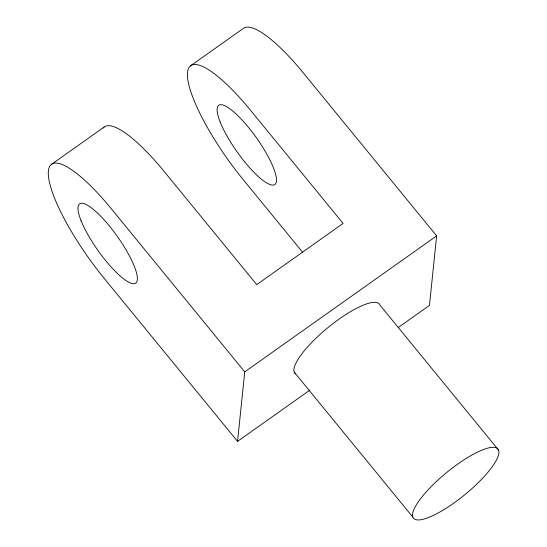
<?xml version="1.0" encoding="UTF-8"?>
<svg xmlns="http://www.w3.org/2000/svg" width="547" height="547" viewBox="0 0 547 547"><rect width="100%" height="100%" fill="white"/><g stroke="black" fill="none" stroke-linecap="round" stroke-linejoin="round"><path stroke-width="0.82" d="M237.555 441.381L244.741 371.864L111.287 208.735A97.072 23.924 54.7 0 0 48.382 170.999A97.072 23.924 54.7 0 0 104.108 278.259L237.555 441.381L309.828 390.168M190.465 65.886L243.237 28.492A97.072 23.924 54.7 0 1 303.188 72.758L436.643 235.88L429.457 305.397L398.209 327.544M51.336 164.476L104.108 127.075M244.741 371.864L436.643 235.88M498.618 450.147A54.604 14.331 -39.3 0 0 429.627 488.204A54.604 14.331 -39.3 0 0 438.933 512.539A54.604 14.331 -39.3 0 0 498.618 450.147L379.987 305.151A54.604 14.331 -39.3 0 0 328.378 327.256A54.604 14.331 -39.3 0 0 295.578 373.902M302.505 252.119L243.23 179.669A97.072 23.924 54.7 0 1 187.512 72.409A97.072 23.924 54.7 0 1 250.417 110.152L343.092 223.429L256.734 284.625L164.059 171.341A97.072 23.924 54.7 0 0 103.116 128.066M294.211 372.11L412.835 517.113M220.243 122.207A48.539 11.959 54.7 0 0 271.613 184.995A48.539 11.959 54.7 0 0 248.618 127.533A48.539 11.959 54.7 0 0 220.243 122.207M81.113 220.797A48.539 11.959 54.7 0 0 132.483 283.585A48.539 11.959 54.7 0 0 109.496 226.116A48.539 11.959 54.7 0 0 81.113 220.797"/></g></svg>
